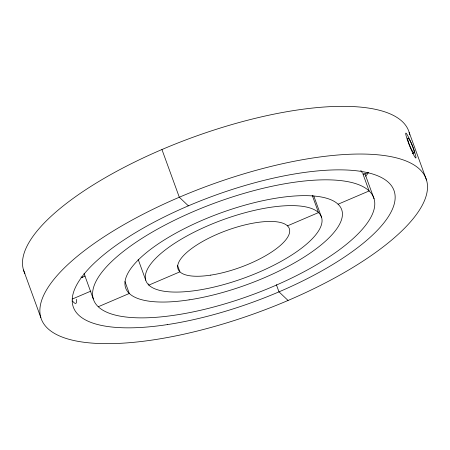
<?xml version="1.0" encoding="UTF-8"?>
<svg xmlns="http://www.w3.org/2000/svg" width="450" height="450" viewBox="0 0 450 450"><rect width="100%" height="100%" fill="white"/><g stroke="black" fill="none" stroke-linecap="round" stroke-linejoin="round"><path stroke-width="0.67" d="M81.242 277.689L85.089 276.047M72.304 299.048L90.9 291.099M363.634 174.499L368.117 172.586M412.324 153.686L414.248 152.865M98.246 306.748L129.296 293.479L124.954 281.554M287.466 225.855L318.51 212.586L312.216 195.294M338.068 204.221L369.113 190.952L363.037 174.257M188.376 205.847L179.303 197.229L161.944 149.535M288.056 300.465L278.983 291.853L276.379 284.698M409.146 132.334L426.51 180.034A204.773 68.017 -20 0 1 154.254 339.744A204.773 68.017 -20 0 1 120.279 226.766A204.773 68.017 -20 0 1 426.51 180.034M364.781 173.273L374.057 198.754A149.068 49.517 -20 0 1 175.86 315.022A149.068 49.517 -20 0 1 151.121 232.774A149.068 49.517 -20 0 1 374.057 198.754M313.757 195.907L321.604 217.474A93.369 31.016 -20 0 1 197.466 290.295A93.369 31.016 -20 0 1 181.969 238.781A93.369 31.016 -20 0 1 321.604 217.474M177.519 265.309L179.899 271.845L148.849 285.114L148.416 283.922M138.144 259.318L145.755 280.226M84.032 273.465L93.302 298.946M23.49 269.966L40.854 317.666M368.618 172.44A170.595 56.666 -20 0 1 365.659 176.265M82.884 277.447A170.595 56.666 -20 0 1 81 277.003M24.885 273.493A204.773 68.017 -20 0 1 195.013 136.524A204.773 68.017 -20 0 1 409.759 134.888M76.275 299.334A13.438 3.054 65.3 0 1 72.433 300.915M363.386 173.323A8.072 1.389 69.9 0 1 363.195 174.667M362.7 173.368A8.072 1.091 63.8 0 1 360.799 170.37M167.513 324.579A170.595 56.666 -20 0 0 394.329 191.52A170.595 56.666 -20 0 0 139.202 230.451A170.595 56.666 -20 0 0 167.513 324.579M407.199 139.297A13.444 1.238 68.1 0 0 415.794 158.034A13.444 1.238 68.1 0 0 409.517 139.32A13.444 1.238 68.1 0 0 407.199 139.297M210.718 275.13A59.197 19.665 -20 0 0 289.423 228.954A59.197 19.665 -20 0 0 200.897 242.466A59.197 19.665 -20 0 0 210.718 275.13M189.118 299.852A114.896 38.166 -20 0 0 341.876 210.24A114.896 38.166 -20 0 0 170.049 236.458A114.896 38.166 -20 0 0 189.118 299.852M408.324 141.756A8.072 1.243 66.9 0 0 414.129 152.904A8.072 1.243 66.9 0 0 410.653 141.733A8.072 1.243 66.9 0 0 408.324 141.756"/></g></svg>
